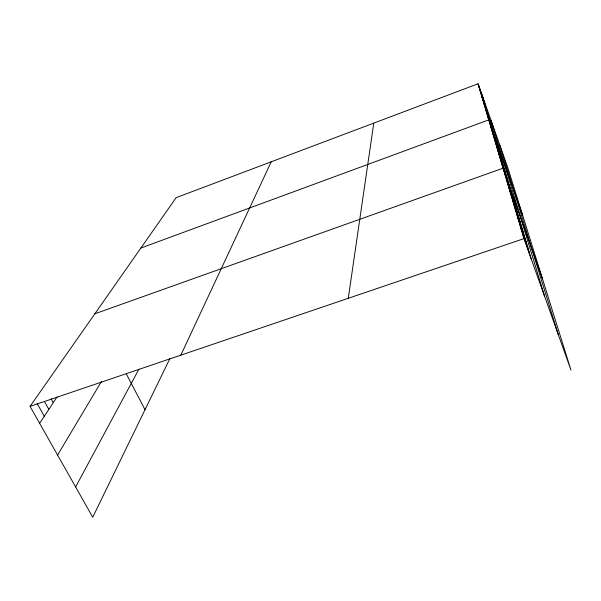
<?xml version="1.0" encoding="UTF-8"?>
<svg xmlns="http://www.w3.org/2000/svg" width="601" height="601" viewBox="0 0 601 601"><rect width="100%" height="100%" fill="white"/><g stroke="black" fill="none" stroke-linecap="round" stroke-linejoin="round"><path stroke-width="0.9" d="M348.279 298.291L373.777 123.115M180.826 355.161L271.224 161.804M169.82 358.707L92.734 517.228L30.05 406.374L176.131 197.676L478.073 83.772L507.627 167.168L570.95 370.036L523.959 238.62L478.073 83.772M75.636 486.983L138.929 369.127M57.583 455.055L101.396 381.582M39.628 423.314L57.14 396.855M140.874 248.048L488.771 119.877L522.607 215.166M94.868 313.775L503.09 168.182L542.448 278.714M30.05 406.374L523.959 238.62M37.112 403.481L44.294 416.26M44.429 401.476L48.846 409.386M51.108 398.763L53.286 402.678M126.488 374.228L145.029 409.687M500.009 157.8L505.824 174.125M501.009 161.181L506.883 177.678M502.038 164.644L507.973 181.307M504.164 171.803L510.219 188.819M505.261 175.515L511.383 192.703M506.388 179.316L512.578 196.692M507.537 183.207L513.802 200.772M508.724 187.196L515.049 204.949M509.933 191.283L516.334 209.238M511.173 195.483L517.649 213.625M512.45 199.78L519.001 218.133M513.757 204.19L520.383 222.753M515.102 208.72L521.803 227.494M516.477 213.37L523.261 232.362M517.897 218.148L524.756 237.365M519.347 223.054L526.296 242.496M520.842 228.095L527.873 247.777M522.382 233.286L529.496 253.201M478.621 85.62L483.114 98.301M479.177 87.491L483.707 100.269M479.741 89.399L484.917 104.311M480.898 93.305L485.533 106.385M481.491 95.311L486.164 108.496M482.092 97.347L486.81 110.637M482.708 99.42L487.464 112.823M483.339 101.531L488.125 115.039M483.97 103.688L489.492 119.599M485.285 108.097L490.191 121.943M485.954 110.366L490.904 124.324M486.637 112.68L491.633 126.758M487.336 115.031L492.377 129.23M488.05 117.435L493.128 131.747M489.537 122.446L494.706 137.013M490.311 125.068L495.532 139.77M491.1 127.743L496.373 142.58M491.911 130.47L497.23 145.442M492.737 133.257L498.109 148.372M493.579 136.104L499.003 151.354M494.443 139.004L499.912 154.404M495.322 141.971L500.843 157.515M496.216 144.999L501.797 160.7M497.132 148.094L502.774 163.945M498.071 151.257L503.766 167.266M499.033 154.495L504.78 170.661M499.476 144.172L558.179 334.306M490.949 120.102L544.656 296.496M482.535 96.363L531.171 258.783"/></g></svg>
